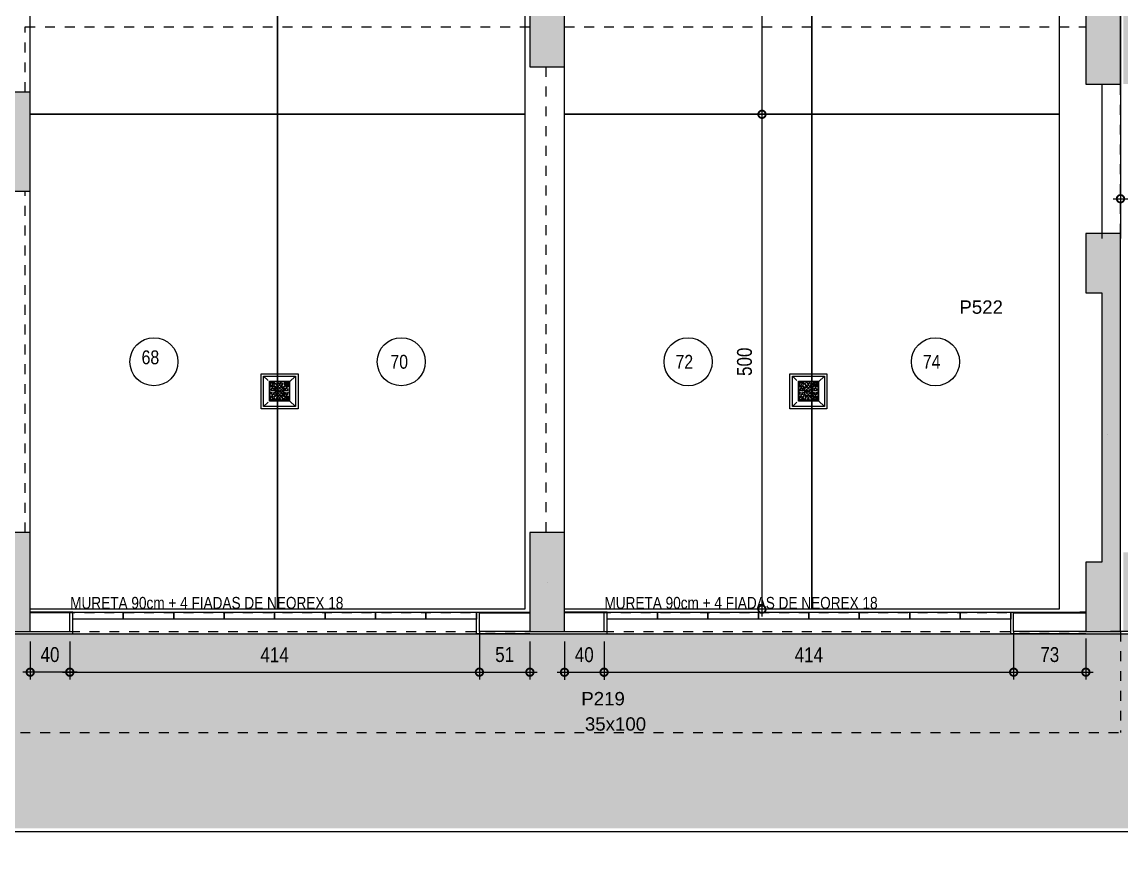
# Model space of a CAD drawing. Header units: metres. Extents: x -133 to 570, y -18 to 184.
# Drawn here: x 25.62 to 36.74, y -5.45 to 3.16 of the extents above; entities that cross this region are included whole.
import ezdxf
from ezdxf.enums import TextEntityAlignment as Align

# ---------------------------------------------------------------- set-up
doc = ezdxf.new("R2010")
doc.units = ezdxf.units.M
doc.header["$PDMODE"] = 1
for name, pattern in [('01-DUO-1ºPAVTO GERAL$0$252-LEGENDA DOS TERREOS$0$DASHDOT', [1, 0.5, -0.25, 0, -0.25]), ('01-DUO-1ºPAVTO GERAL$0$DASHDOT', [1, 0.5, -0.25, 0, -0.25]), ('DASHEDX2', [1.5, 1, -0.5])]:
    doc.linetypes.add(name, pattern=pattern)
for name, color, linetype in [('01-DUO-1ºPAVTO GERAL$0$GG-DR0001', 7, 'Continuous'), ('01-DUO-1ºPAVTO GERAL$0$GG-DR0002', 7, 'Continuous'), ('01-DUO-1ºPAVTO GERAL$0$GG-DR0003', 7, 'Continuous'), ('01-DUO-1ºPAVTO GERAL$0$GG-DR0008', 8, 'Continuous'), ('01-DUO-1ºPAVTO GERAL$0$GG-DR0010', 7, 'Continuous'), ('01-DUO-1ºPAVTO GERAL$0$GG-SA0201', 7, '01-DUO-1ºPAVTO GERAL$0$252-LEGENDA DOS TERREOS$0$DASHDOT'), ('1', 232, 'DASHEDX2'), ('12', 232, 'Continuous'), ('242', 232, 'Continuous'), ('3', 2, 'Continuous'), ('9', 232, 'Continuous'), ('ARQ-ALV ACAB', 4, 'Continuous'), ('ARQ-ALV OSSO', 5, 'Continuous'), ('ARQ-AUX', 7, 'Continuous'), ('ARQ-AUX1', 1, 'Continuous'), ('ARQ-DIM EMBASAM', 2, 'Continuous'), ('ARQ-TXT EMBASAM', 2, 'Continuous'), ('ARQ-VG', 1, 'Continuous'), ('terreno + circ vert$0$ARQ-AUX2', 2, 'Continuous'), ('terreno + circ vert$0$ARQ-EST', 2, 'Continuous')]:
    doc.layers.add(name, color=color, linetype=linetype)
doc.styles.add('Adesa', font='ARIALN.TTF')
doc.styles.get("Standard").update_dxf_attribs({"font": 'arial.ttf'})
doc.dimstyles.new('ADESA 1-0075', dxfattribs={"dimtxt": 0.15, "dimasz": 0.15, "dimexe": 0.075, "dimexo": 0.1, "dimgap": 0.1, "dimtad": 1, "dimdec": 1, "dimlfac": 100, "dimzin": 12, "dimtxsty": 'Adesa', "dimblk": 'DOTSMALL', "dimcen": 1, "dimdle": 0.075, "dimclrd": 1, "dimclre": 1, "dimclrt": 256, "dimazin": 3, "dimtm": 1e-09, "dimtfac": 1, "dimtdec": 1, "dimtmove": 1, "dimatfit": 0, "dimldrblk": 'DOTSMALL', "dimfxl": 0.8, "dimtvp": 2, "dimtolj": 1, "dimtzin": 0, "dimarcsym": 0})

# ---------------------------------------------------------------- blocks, each defined once
blk = doc.blocks.new('PL NEOREX 18')
at = {"layer": 'ARQ-AUX1'}
blk.add_lwpolyline([(0, 0), (0.51, 0), (0.51, -0.07), (0, -0.07)], close=True, dxfattribs=at)
blk = doc.blocks.new('_DotSmall')
at = {"color": 0, "linetype": 'ByBlock', "const_width": 0.5}
blk.add_lwpolyline([(-0.0625, 0, 1), (0.0625, 0, 1)], format="xyb", close=True, dxfattribs=at)
blk = doc.blocks.new('*D79')
at = {"layer": 'ARQ-DIM EMBASAM', "color": 1, "lineweight": -2, "transparency": 16777216}
for p, q in [((25.7, -3.1), (25.7, -3.486)), ((26.1, -3.1), (26.1, -3.486)), ((26.175, -3.411), (25.625, -3.411))]:
    blk.add_line(p, q, dxfattribs=at)
at = {"layer": 'Defpoints', "color": 0, "transparency": 16777216}
for p in [(25.7, -3), (26.1, -3), (25.7, -3.411)]:
    blk.add_point(p, dxfattribs=at)
at = {"layer": 'ARQ-DIM EMBASAM', "color": 1, "lineweight": -2, "transparency": 16777216, "xscale": 0.15, "yscale": 0.15, "zscale": 0.15, "rotation": 180}
blk.add_blockref('_DotSmall', (25.7, -3.411), dxfattribs=at)
at = {"layer": 'ARQ-DIM EMBASAM', "color": 1, "lineweight": -2, "transparency": 16777216, "xscale": 0.15, "yscale": 0.15, "zscale": 0.15}
blk.add_blockref('_DotSmall', (26.1, -3.411), dxfattribs=at)
at = {"layer": 'ARQ-DIM EMBASAM', "transparency": 16777216, "insert": (25.9, -3.234), "char_height": 0.15, "attachment_point": 5, "style": 'Adesa'}
blk.add_mtext('\\A1;40', dxfattribs=at)
blk = doc.blocks.new('*D80')
at = {"layer": 'ARQ-DIM EMBASAM', "color": 1, "lineweight": -2, "transparency": 16777216}
for p, q in [((26.1, -3.1), (26.1, -3.486)), ((30.24, -3.1), (30.24, -3.486)), ((26.025, -3.411), (30.315, -3.411))]:
    blk.add_line(p, q, dxfattribs=at)
at = {"layer": 'Defpoints', "color": 0, "transparency": 16777216}
for p in [(26.1, -3), (30.24, -3), (30.24, -3.411)]:
    blk.add_point(p, dxfattribs=at)
at = {"layer": 'ARQ-DIM EMBASAM', "color": 1, "lineweight": -2, "transparency": 16777216, "xscale": 0.15, "yscale": 0.15, "zscale": 0.15, "rotation": 180}
blk.add_blockref('_DotSmall', (26.1, -3.411), dxfattribs=at)
at = {"layer": 'ARQ-DIM EMBASAM', "color": 1, "lineweight": -2, "transparency": 16777216, "xscale": 0.15, "yscale": 0.15, "zscale": 0.15}
blk.add_blockref('_DotSmall', (30.24, -3.411), dxfattribs=at)
at = {"layer": 'ARQ-DIM EMBASAM', "transparency": 16777216, "insert": (28.17, -3.235), "char_height": 0.15, "attachment_point": 5, "style": 'Adesa'}
blk.add_mtext('\\A1;414', dxfattribs=at)
blk = doc.blocks.new('*D76')
at = {"layer": 'ARQ-DIM EMBASAM', "color": 1, "lineweight": -2, "transparency": 16777216}
for p, q in [((30.24, -3.005), (30.24, -3.486)), ((30.75, -3.1), (30.75, -3.486)), ((30.165, -3.411), (30.825, -3.411))]:
    blk.add_line(p, q, dxfattribs=at)
at = {"layer": 'Defpoints', "color": 0, "transparency": 16777216}
for p in [(30.24, -2.905), (30.75, -3), (30.75, -3.411)]:
    blk.add_point(p, dxfattribs=at)
at = {"layer": 'ARQ-DIM EMBASAM', "color": 1, "lineweight": -2, "transparency": 16777216, "xscale": 0.15, "yscale": 0.15, "zscale": 0.15, "rotation": 180}
blk.add_blockref('_DotSmall', (30.24, -3.411), dxfattribs=at)
at = {"layer": 'ARQ-DIM EMBASAM', "color": 1, "lineweight": -2, "transparency": 16777216, "xscale": 0.15, "yscale": 0.15, "zscale": 0.15}
blk.add_blockref('_DotSmall', (30.75, -3.411), dxfattribs=at)
at = {"layer": 'ARQ-DIM EMBASAM', "transparency": 16777216, "insert": (30.495, -3.234), "char_height": 0.15, "attachment_point": 5, "style": 'Adesa'}
blk.add_mtext('\\A1;51', dxfattribs=at)
blk = doc.blocks.new('*D77')
at = {"layer": 'ARQ-DIM EMBASAM', "color": 1, "lineweight": -2, "transparency": 16777216}
for p, q in [((31.1, -3.1), (31.1, -3.487)), ((31.5, -3.1), (31.5, -3.487)), ((31.025, -3.412), (31.575, -3.412))]:
    blk.add_line(p, q, dxfattribs=at)
at = {"layer": 'Defpoints', "color": 0, "transparency": 16777216}
for p in [(31.1, -3, 0), (31.5, -3, 0), (31.5, -3.412)]:
    blk.add_point(p, dxfattribs=at)
at = {"layer": 'ARQ-DIM EMBASAM', "color": 1, "lineweight": -2, "transparency": 16777216, "xscale": 0.15, "yscale": 0.15, "zscale": 0.15, "rotation": 180}
blk.add_blockref('_DotSmall', (31.1, -3.412), dxfattribs=at)
at = {"layer": 'ARQ-DIM EMBASAM', "color": 1, "lineweight": -2, "transparency": 16777216, "xscale": 0.15, "yscale": 0.15, "zscale": 0.15}
blk.add_blockref('_DotSmall', (31.5, -3.412), dxfattribs=at)
at = {"layer": 'ARQ-DIM EMBASAM', "transparency": 16777216, "insert": (31.3, -3.235), "char_height": 0.15, "attachment_point": 5, "style": 'Adesa'}
blk.add_mtext('\\A1;40', dxfattribs=at)
blk = doc.blocks.new('*D81')
at = {"layer": 'ARQ-DIM EMBASAM', "color": 1, "lineweight": -2, "transparency": 16777216}
for p, q in [((31.5, -3.1), (31.5, -3.486)), ((35.64, -3.1), (35.64, -3.486)), ((31.425, -3.411), (35.715, -3.411))]:
    blk.add_line(p, q, dxfattribs=at)
at = {"layer": 'Defpoints', "color": 0, "transparency": 16777216}
for p in [(31.5, -3), (35.64, -3), (35.64, -3.411)]:
    blk.add_point(p, dxfattribs=at)
at = {"layer": 'ARQ-DIM EMBASAM', "color": 1, "lineweight": -2, "transparency": 16777216, "xscale": 0.15, "yscale": 0.15, "zscale": 0.15, "rotation": 180}
blk.add_blockref('_DotSmall', (31.5, -3.411), dxfattribs=at)
at = {"layer": 'ARQ-DIM EMBASAM', "color": 1, "lineweight": -2, "transparency": 16777216, "xscale": 0.15, "yscale": 0.15, "zscale": 0.15}
blk.add_blockref('_DotSmall', (35.64, -3.411), dxfattribs=at)
at = {"layer": 'ARQ-DIM EMBASAM', "transparency": 16777216, "insert": (33.57, -3.235), "char_height": 0.15, "attachment_point": 5, "style": 'Adesa'}
blk.add_mtext('\\A1;414', dxfattribs=at)
blk = doc.blocks.new('*D78')
at = {"layer": 'ARQ-DIM EMBASAM', "color": 1, "lineweight": -2, "transparency": 16777216}
for p, q in [((35.64, -3.005), (35.64, -3.486)), ((36.37, -3.069), (36.37, -3.486)), ((35.565, -3.411), (36.445, -3.411))]:
    blk.add_line(p, q, dxfattribs=at)
at = {"layer": 'Defpoints', "color": 0, "transparency": 16777216}
for p in [(35.64, -2.905), (36.37, -2.969), (36.37, -3.411)]:
    blk.add_point(p, dxfattribs=at)
at = {"layer": 'ARQ-DIM EMBASAM', "color": 1, "lineweight": -2, "transparency": 16777216, "xscale": 0.15, "yscale": 0.15, "zscale": 0.15, "rotation": 180}
blk.add_blockref('_DotSmall', (35.64, -3.411), dxfattribs=at)
at = {"layer": 'ARQ-DIM EMBASAM', "color": 1, "lineweight": -2, "transparency": 16777216, "xscale": 0.15, "yscale": 0.15, "zscale": 0.15}
blk.add_blockref('_DotSmall', (36.37, -3.411), dxfattribs=at)
at = {"layer": 'ARQ-DIM EMBASAM', "transparency": 16777216, "insert": (36.005, -3.234), "char_height": 0.15, "attachment_point": 5, "style": 'Adesa'}
blk.add_mtext('\\A1;73', dxfattribs=at)
blk = doc.blocks.new('terreno + circ vert')
at = {"layer": 'Defpoints'}
blk.add_lwpolyline([(45.0315, 1.1617, 0.0118069), (45.0465, 1.811), (45.1211, 8.4606), (42.945, 9.4812), (35.5548, 12.9472), (27.5061, 16.8929), (22.1014, 19.5405), (15.0017, 23.0148), (8.3251, 26.282), (0.4895, 30.0914), (-5.8932, 33.2362), (-11.2422, 35.8718), (-77.2068, 8.3436), (-72.4625, -3.025), (39.7459, -3.025), (40.5292, -3.025, 0.3925339)], format="xyb", close=True, dxfattribs=at)
at = {"layer": 'terreno + circ vert$0$ARQ-AUX2'}
blk.add_lwpolyline([(50.6534, 15.6421), (50.954, 7.4395), (50.9733, 6.3505), (49.7456, 5.0785), (48.4958, 5.0564), (48.5844, 0.0551), (49.8343, 0.0772), (51.1062, -1.1505), (51.1366, -2.868, -0.4190878), (46.6423, -7.4477), (41.7571, -7.4531), (40.5424, -6.2398), (40.5424, -5.025), (-9.4576, -5.025), (-9.4576, -6.3993), (-12.8191, -4.225), (-35.3141, -4.225), (-38.7204, -6.3934), (-38.7204, -5.025), (-98.7204, -5.025)], format="xyb", dxfattribs=at)
at = {"layer": 'terreno + circ vert$0$ARQ-EST', "color": 102}
blk.add_lwpolyline([(45.0315, 1.1617, 0.011807), (45.0465, 1.811), (45.1211, 8.4606), (42.945, 9.4812), (35.5548, 12.9472), (27.5061, 16.8929), (22.1014, 19.5405), (15.0017, 23.0148), (8.3251, 26.282), (0.4895, 30.0914), (-5.8932, 33.2362), (-11.2422, 35.8718), (-77.2068, 8.3436), (-72.4625, -3.025), (39.7459, -3.025), (40.5291, -3.025, 0.3925275), (45.0315, 1.1617)], format="xyb", dxfattribs=at)
blk = doc.blocks.new('vaga')
blk.add_lwpolyline([(5, 0), (5, -2.5), (0, -2.5), (0, 0)], close=True)
blk.add_circle((2.5, -1.25), 0.243)
blk = doc.blocks.new('*D221')
at = {"layer": 'ARQ-DIM EMBASAM', "color": 1, "lineweight": -2, "transparency": 16777216}
for p, q in [((33.096, 7.3), (33.096, 2.15)), ((33.5, 7.225), (33.021, 7.225)), ((33.5, 2.225), (33.021, 2.225))]:
    blk.add_line(p, q, dxfattribs=at)
at = {"layer": 'Defpoints', "color": 0, "transparency": 16777216}
for p in [(33.6, 7.225), (33.096, 2.225), (33.6, 2.225)]:
    blk.add_point(p, dxfattribs=at)
at = {"layer": 'ARQ-DIM EMBASAM', "color": 1, "lineweight": -2, "transparency": 16777216, "xscale": 0.15, "yscale": 0.15, "zscale": 0.15}
for p, rotation in [((33.096, 7.225), 90), ((33.096, 2.225), 270)]:
    blk.add_blockref('_DotSmall', p, dxfattribs=dict(at, rotation=rotation))
at = {"layer": 'ARQ-DIM EMBASAM', "transparency": 16777216, "insert": (32.92, 4.725), "char_height": 0.15, "attachment_point": 5, "rotation": 90, "style": 'Adesa'}
blk.add_mtext('\\A1;500', dxfattribs=at)
blk = doc.blocks.new('*D220')
at = {"layer": 'ARQ-DIM EMBASAM', "color": 1, "lineweight": -2, "transparency": 16777216}
for p, q in [((33.5, 2.225), (33.021, 2.225)), ((33.096, 2.3), (33.096, -2.85)), ((33.5, -2.775), (33.021, -2.775))]:
    blk.add_line(p, q, dxfattribs=at)
at = {"layer": 'Defpoints', "color": 0, "transparency": 16777216}
for p in [(33.6, 2.225), (33.096, -2.775), (33.6, -2.775)]:
    blk.add_point(p, dxfattribs=at)
at = {"layer": 'ARQ-DIM EMBASAM', "color": 1, "lineweight": -2, "transparency": 16777216, "xscale": 0.15, "yscale": 0.15, "zscale": 0.15}
for p, rotation in [((33.096, 2.225), 90), ((33.096, -2.775), 270)]:
    blk.add_blockref('_DotSmall', p, dxfattribs=dict(at, rotation=rotation))
at = {"layer": 'ARQ-DIM EMBASAM', "transparency": 16777216, "insert": (32.92, -0.275), "char_height": 0.15, "attachment_point": 5, "rotation": 90, "style": 'Adesa'}
blk.add_mtext('\\A1;500', dxfattribs=at)
blk = doc.blocks.new('*D313')
at = {"layer": 'ARQ-DIM EMBASAM', "color": 1, "lineweight": -2, "transparency": 16777216}
for p, q in [((36.72, 4.356), (36.72, 1.297)), ((43.565, 3.197), (43.565, 1.297)), ((36.645, 1.372), (43.64, 1.372))]:
    blk.add_line(p, q, dxfattribs=at)
at = {"layer": 'Defpoints', "color": 0, "transparency": 16777216}
for p in [(36.72, 4.456, 0), (43.565, 3.297, 0), (43.565, 1.372)]:
    blk.add_point(p, dxfattribs=at)
at = {"layer": 'ARQ-DIM EMBASAM', "color": 1, "lineweight": -2, "transparency": 16777216, "xscale": 0.15, "yscale": 0.15, "zscale": 0.15, "rotation": 180}
blk.add_blockref('_DotSmall', (36.72, 1.372), dxfattribs=at)
at = {"layer": 'ARQ-DIM EMBASAM', "color": 1, "lineweight": -2, "transparency": 16777216, "xscale": 0.15, "yscale": 0.15, "zscale": 0.15}
blk.add_blockref('_DotSmall', (43.565, 1.372), dxfattribs=at)
at = {"layer": 'ARQ-DIM EMBASAM', "transparency": 16777216, "insert": (40.142, 1.563), "char_height": 0.15, "attachment_point": 5, "style": 'Adesa'}
blk.add_mtext('\\A1;684,5', dxfattribs=at)
blk = doc.blocks.new('01-DUO-1ºPAVTO GERAL$0$252-LEGENDA DOS TERREOS$0$CAP')
at = {"layer": '01-DUO-1ºPAVTO GERAL$0$GG-DR0003'}
blk.add_lwpolyline([(-0.369, 0.35), (0.369, 0.35), (0.369, -0.35), (-0.369, -0.35)], close=True, dxfattribs=at)
at = {"layer": '01-DUO-1ºPAVTO GERAL$0$GG-DR0010'}
blk.add_lwpolyline([(-0.319, 0.3), (0.319, 0.3), (0.319, -0.3), (-0.319, -0.3)], close=True, dxfattribs=at)
at = {"layer": '01-DUO-1ºPAVTO GERAL$0$GG-SA0201', "linetype": '01-DUO-1ºPAVTO GERAL$0$DASHDOT'}
for p, q in [((0.319, -0.3), (-0.319, 0.3)), ((0.319, 0.3), (-0.319, -0.3))]:
    blk.add_line(p, q, dxfattribs=at)
blk = doc.blocks.new('01-DUO-1ºPAVTO GERAL$0$252-LEGENDA DOS TERREOS$0$GG-RALO25x25')
at = {"layer": '01-DUO-1ºPAVTO GERAL$0$GG-DR0002'}
for p, q in [((-0.124, 0.128), (0.126, 0.128)), ((-0.124, -0.122), (-0.124, 0.128)), ((0.126, 0.128), (0.126, -0.122)), ((0.126, -0.122), (-0.124, -0.122))]:
    blk.add_line(p, q, dxfattribs=at)
at = {"layer": '01-DUO-1ºPAVTO GERAL$0$GG-DR0008'}
for p, q in [((-0.116, 0.121), (0.119, 0.121)), ((-0.116, -0.114), (-0.116, 0.121)), ((-0.107, 0.107), (-0.058, 0.107)), ((-0.107, 0.058), (-0.107, 0.107)), ((-0.067, 0.006), (-0.106, 0.01)), ((-0.101, 0.034), (-0.063, 0.022)), ((-0.06, 0.03), (-0.098, 0.043)), ((-0.081, 0.07), (-0.05, 0.044)), ((-0.044, 0.05), (-0.074, 0.077)), ((-0.029, 0.006), (-0.054, 0.006)), ((-0.048, 0.096), (-0.029, 0.06)), ((-0.021, 0.063), (-0.039, 0.1)), ((-0.01, 0.106), (-0.006, 0.067)), ((-0.006, 0.054), (-0.006, 0.029)), ((0.006, 0.029), (0.006, 0.054)), ((0.007, 0.067), (0.011, 0.106)), ((0.034, 0.101), (0.022, 0.063)), ((0.054, 0.006), (0.029, 0.006)), ((0.03, 0.06), (0.043, 0.098)), ((0.07, 0.081), (0.044, 0.05)), ((0.05, 0.044), (0.077, 0.074)), ((0.058, 0.107), (0.107, 0.107)), ((0.096, 0.048), (0.06, 0.029)), ((0.063, 0.021), (0.1, 0.039)), ((0.106, 0.01), (0.067, 0.006)), ((0.107, 0.107), (0.107, 0.058)), ((0.119, 0.121), (0.119, -0.114)), ((0.119, -0.114), (-0.116, -0.114)), ((-0.107, -0.107), (-0.107, -0.058)), ((-0.058, -0.107), (-0.107, -0.107)), ((-0.106, -0.011), (-0.067, -0.007)), ((-0.063, -0.021), (-0.1, -0.039)), ((-0.096, -0.048), (-0.06, -0.029)), ((-0.05, -0.044), (-0.077, -0.074)), ((-0.07, -0.081), (-0.044, -0.05)), ((-0.054, -0.006), (-0.029, -0.006)), ((-0.03, -0.06), (-0.043, -0.098)), ((-0.034, -0.101), (-0.022, -0.063)), ((-0.006, -0.067), (-0.01, -0.106)), ((-0.006, -0.029), (-0.006, -0.054)), ((0.006, -0.054), (0.006, -0.029)), ((0.011, -0.106), (0.007, -0.067)), ((0.021, -0.063), (0.039, -0.1)), ((0.029, -0.006), (0.054, -0.006)), ((0.048, -0.096), (0.029, -0.06)), ((0.044, -0.05), (0.074, -0.077)), ((0.081, -0.07), (0.05, -0.044)), ((0.107, -0.107), (0.058, -0.107)), ((0.06, -0.03), (0.098, -0.043)), ((0.101, -0.034), (0.063, -0.022)), ((0.067, -0.007), (0.106, -0.011)), ((0.107, -0.058), (0.107, -0.107))]:
    blk.add_line(p, q, dxfattribs=at)
blk.add_circle((0, 0), 0.0148, dxfattribs=at)
for radius, start, end in [(0.122, 118.5062, 151.4935), (0.107, 158.8888, 174.7912), (0.107, 136.3888, 153.52), (0.107, 113.8888, 131.02), (0.0669, 161.3747, 174.7912), (0.0669, 138.8747, 154.1), (0.054, 96.5217, 173.4783), (0.0669, 116.3747, 131.6), (0.107, 96.1033, 108.52), (0.0301, 101.7738, 168.2262), (0.0669, 96.1033, 109.1), (0.0669, 71.3747, 84.7912), (0.054, 6.5217, 83.4783), (0.0301, 11.7738, 78.2262), (0.107, 68.8888, 84.7912), (0.0669, 48.8747, 64.1), (0.107, 46.3888, 63.52), (0.0669, 26.3747, 41.6), (0.122, 28.5065, 61.4938), (0.0669, 5.2088, 19.1), (0.107, 23.8888, 41.02), (0.107, 5.2088, 18.52), (0.122, 208.5065, 241.4938), (0.107, 186.1033, 198.52), (0.107, 203.8888, 221.02), (0.107, 226.3888, 243.52), (0.0669, 186.1033, 199.1), (0.0669, 206.3747, 221.6), (0.054, 186.5217, 263.4783), (0.0669, 228.8747, 244.1), (0.107, 248.8888, 263.8967), (0.0301, 191.7738, 258.2262), (0.0669, 251.3747, 263.8967), (0.0301, 281.7738, 348.2262), (0.054, 276.5217, 353.4783), (0.0669, 275.2088, 289.1), (0.107, 275.2088, 288.52), (0.0669, 296.3747, 311.6), (0.107, 293.8888, 311.02), (0.0669, 318.8747, 334.1), (0.122, 298.5062, 331.4935), (0.0669, 341.3747, 353.8967), (0.107, 316.3888, 333.52), (0.107, 338.8888, 353.8967)]:
    blk.add_arc((0, 0), radius, start, end, dxfattribs=at)
blk = doc.blocks.new('01-DUO-1ºPAVTO GERAL$0$cx30x30')
at = {"layer": '01-DUO-1ºPAVTO GERAL$0$GG-DR0001', "xscale": 0.810756977158082, "yscale": 0.810756977158082, "zscale": 0.810756977158082}
blk.add_blockref('01-DUO-1ºPAVTO GERAL$0$252-LEGENDA DOS TERREOS$0$GG-RALO25x25', (0, -0.178), dxfattribs=at)
at = {"layer": '01-DUO-1ºPAVTO GERAL$0$GG-DR0002', "xscale": 0.5075187969924814, "yscale": 0.5075187969924814, "zscale": 0.5075187969924814}
blk.add_blockref('01-DUO-1ºPAVTO GERAL$0$252-LEGENDA DOS TERREOS$0$CAP', (0, -0.178), dxfattribs=at)
blk = doc.blocks.new('A$Cee096e9b')
for p in [(28.22, -0.396, 0), (33.565, -0.396, 0)]:
    blk.add_blockref('01-DUO-1ºPAVTO GERAL$0$cx30x30', p)
blk = doc.blocks.new('EST-LO-03-2S1-R00')
at = {"layer": '3'}
h = blk.add_hatch(color=8, dxfattribs=at)
h.dxf.hatch_style = 1
h.paths.add_polyline_path([(4475.191758, 253.001099), (4475.878152, 333.001099), (4505.879256, 333.001099), (4505.192862, 253.001099)])
h.paths.add_polyline_path([(3747.433087, 1169.228498), (3760.152345, 1196.349162), (3681.053169, 1233.445703), (3675.029004, 1220.600666), (3675.00299, 1203.197324)])
h.paths.add_polyline_path([(498.003039, 395.921113), (498.003039, 923.986062), (353.003016, 923.986062), (353.003016, 942.98646), (517.003016, 942.98646), (517.003016, 395.921113)])
h.paths.add_polyline_path([(2530.003309, 842.98646), (2570.003309, 842.98646), (2570.003309, 942.98646), (2530.003309, 942.98646)])
h.paths.add_polyline_path([(-1638.90411, 2308.417379), (-1639.710789, 2308.080731), (-1626.939173, 2277.47733), (-1605.475816, 2266.181704), (-1591.086746, 2295.422123), (-1602.796368, 2323.486104)])
h.paths.add_polyline_path([(4508.00299, 805.7767), (4478.00299, 805.7767), (4478.00299, 826.723061), (4459.043779, 835.628023), (4471.79773, 862.781968), (4508.00299, 845.7767)])
h.paths.add_polyline_path([(4455.672261, -47.110163), (4430.065737, -31.479874), (4388.384967, -99.763938), (4413.991491, -115.394227)])
h.paths.add_polyline_path([(520.003309, 245.003526), (520.003309, -299.999844), (555.003309, -299.999844), (555.003309, -229.999844), (539.003309, -229.999844), (539.003309, 185.003526), (555.003309, 185.003526), (555.003309, 245.003526)])
h.paths.add_polyline_path([(-35, 244.918632), (-35, 184.918632), (-19, 184.918632), (-19, -230), (-35, -230), (-35, -300), (517, -300), (517, 245), (498, 245), (498, -281), (0, -281), (0, -19), (255, -19), (255, 244.918632), (178.506963, 244.918632), (178.506963, 225.918632), (236, 225.918632), (236, 0), (0, 0), (0, 225.918632), (57.5, 225.918632), (57.5, 244.918632)])
h.paths.add_polyline_path([(-34.995574, 942.98646), (-34.995574, 872.98646), (-18.995574, 872.98646), (-18.995574, 455.988714), (-34.995574, 455.988714), (-34.995574, 395.921113), (232.004426, 395.921113), (232.004426, 481.921874), (213.004426, 481.921874), (213.004426, 414.921113), (0.004426, 414.921113), (0.004426, 923.98646), (213.004426, 923.98646), (213.004426, 854.98646), (232.004426, 854.98646), (232.004426, 923.98646), (252.004426, 923.98646), (252.004426, 942.98646)])
h.paths.add_polyline_path([(3675.00299, -300.023234), (3705.00299, -300.023234), (3705.00299, -220.023234), (3675.00299, -220.023234)])
h.paths.add_polyline_path([(4478.00299, 634.98646), (4508.00299, 634.98646), (4508.00299, 714.98646), (4478.00299, 714.98646)])
h.paths.add_polyline_path([(4050.790041, -299.818694), (4130.351793, -291.456417), (4127.215939, -261.620761), (4047.654187, -269.983038)])
h.paths.add_polyline_path([(4074.00299, 253.001099), (4104.00299, 253.001099), (4104.00299, 333.001099), (4074.00299, 333.001099)])
h.paths.add_polyline_path([(4074.00299, 634.98646), (4104.00299, 634.98646), (4104.00299, 714.98646), (4074.00299, 714.98646)])
h.paths.add_polyline_path([(4061.608776, 1022.002062), (4134.019296, 987.991525), (4146.773247, 1015.14547), (4074.362727, 1049.156007)])
h.paths.add_polyline_path([(3675.00299, 634.98646), (3705.00299, 634.98646), (3705.00299, 714.98646), (3675.00299, 714.98646)])
h.paths.add_polyline_path([(3675.00299, 253.001099), (3705.00299, 253.001099), (3705.00299, 333.001099), (3675.00299, 333.001099)])
h.paths.add_polyline_path([(2337.785418, 1567.555313), (2315.359741, 1578.604703), (2293.260961, 1533.753349), (2315.686638, 1522.703959)])
h.paths.add_polyline_path([(870.291031, 1584.94023), (853.247517, 1593.337766), (826.665145, 1539.555944), (843.70866, 1531.158408)])
h.paths.add_polyline_path([(890.02575, 1575.217005), (872.982236, 1583.614541), (846.399864, 1529.832719), (863.443379, 1521.435183)])
h.paths.add_polyline_path([(1025.867309, 1900.695523), (1008.823795, 1909.093059), (969.045991, 1828.360622), (986.089505, 1819.963086)])
h.paths.add_polyline_path([(1045.605182, 1890.970748), (1028.561668, 1899.368284), (988.783864, 1818.635847), (1005.827379, 1810.238311)])
h.paths.add_polyline_path([(-3325.920086, 1288.068389), (-3293.620407, 1301.549145), (-3303.249519, 1324.620345), (-3335.549198, 1311.139589)])
h.paths.add_polyline_path([(-2327.384158, 1704.758701), (-2295.08448, 1718.239457), (-2304.713592, 1741.310657), (-2337.01327, 1727.829901)])
h.paths.add_polyline_path([(-2830.337783, 1494.85313), (-2793.423878, 1510.25974), (-2803.05301, 1533.330931), (-2839.966914, 1517.924321)])
h.paths.add_polyline_path([(-3380.339856, 153.000156), (-3355.339856, 153.000156), (-3355.339856, 223.000156), (-3380.339856, 223.000156)])
h.paths.add_polyline_path([(-2936.336043, 204.000156), (-2936.336043, 454.000156), (-2955.336043, 454.000156), (-2955.336043, 204.000156)])
h.paths.add_polyline_path([(-2042.45661, 2561.553446), (-2019.343795, 2506.183799), (-2001.810073, 2513.502857), (-2024.922888, 2568.872504)])
h.paths.add_polyline_path([(-2269.846055, 3106.51942), (-2246.73324, 3051.149773), (-2229.199518, 3058.468831), (-2252.312333, 3113.838478)])
h.paths.add_polyline_path([(-1900.243914, 3260.782262), (-1892.924846, 3243.248545), (-1837.555212, 3266.361391), (-1844.87428, 3283.895109)])
h.paths.add_polyline_path([(213.004314, 592.921874), (232.004314, 592.921874), (232.004314, 744.000156), (213.004314, 744.000156)], flags=17)
h.paths.add_polyline_path([(3672.003309, 253.001099), (3672.003309, 388.001099), (3637.003309, 388.001099), (3637.003309, 253.001099)])
h.paths.add_polyline_path([(3637.003309, 942.98646), (3637.003194, 872.98646), (3653.003309, 872.98646), (3653.003309, 599.001099), (3637.003309, 599.001099), (3637.003309, 539.001099), (3672.003309, 539.001099), (3672.003309, 942.98646)])
h.paths.add_polyline_path([(3672.003424, 102.001099), (3637.003309, 102.001099), (3637.003309, 42.001099), (3653.003307, 42.001099), (3653.003307, -229.998901), (3637.003309, -229.998901), (3637.003309, -299.998901), (3672.003424, -299.998901)])
h.paths.add_polyline_path([(3075.003309, -299.999844), (3110.003309, -299.999844), (3110.003309, -199.999844), (3075.003309, -199.999844)])
h.paths.add_polyline_path([(3075.003309, 270.500177), (3110.003309, 270.500177), (3110.003309, 370.500177), (3075.003309, 370.500177)])
h.paths.add_polyline_path([(520.003309, 942.98646), (520.003309, 395.925027), (555.003309, 395.925027), (555.003309, 451.98646), (539.003309, 451.98646), (539.003309, 872.98646), (555.003309, 872.98646), (555.003309, 942.98646)])
h.paths.add_polyline_path([(-2102.995138, 253.000177), (-2102.995138, 388.000177), (-2137.995138, 388.000177), (-2137.995138, 253.000177)])
h.paths.add_polyline_path([(-2137.995138, 101.999935), (-2137.995138, -299.999844), (-2102.995138, -299.999844), (-2102.995138, -229.999844), (-2118.995138, -229.999844), (-2118.995138, 41.999935), (-2102.995138, 41.999935), (-2102.995138, 101.999935)])
h.paths.add_polyline_path([(-2137.995141, 942.988972), (-2137.995141, 538.988972), (-2102.995141, 538.988972), (-2102.995141, 598.988972), (-2118.995141, 598.988972), (-2118.995141, 872.988972), (-2102.995141, 872.988972), (-2102.995141, 942.988972)])
h.paths.add_polyline_path([(3075.003309, 842.98646), (3110.003309, 842.98646), (3110.003309, 942.98646), (3075.003309, 942.98646)])
h.paths.add_polyline_path([(2530.003309, -299.999844), (2570.003309, -299.999844), (2570.003309, -199.999844), (2530.003309, -199.999844)])
h.paths.add_polyline_path([(2530.003309, 145.003526), (2570.003309, 145.003526), (2570.003309, 245.003526), (2530.003309, 245.003526)])
h.paths.add_polyline_path([(2530.003309, 395.98646), (2570.003309, 395.98646), (2570.003309, 495.98646), (2530.003309, 495.98646)])
h.paths.add_polyline_path([(1995.003309, -299.999844), (2030.003309, -299.999844), (2030.003309, -199.999844), (1995.003309, -199.999844)])
h.paths.add_polyline_path([(1995.003309, 145.003526), (2030.003309, 145.003526), (2030.003309, 245.003526), (1995.003309, 245.003526)])
h.paths.add_polyline_path([(1995.003309, 395.98646), (2030.003309, 395.98646), (2030.003309, 495.98646), (1995.003309, 495.98646)])
h.paths.add_polyline_path([(1995.003309, 842.98646), (2030.003309, 842.98646), (2030.003309, 942.98646), (1995.003309, 942.98646)])
h.paths.add_polyline_path([(1460.003309, -299.999844), (1495.003309, -299.999844), (1495.003309, -199.999844), (1460.003309, -199.999844)])
h.paths.add_polyline_path([(1460.003309, 145.003526), (1495.003309, 145.003526), (1495.003309, 245.003526), (1460.003309, 245.003526)])
h.paths.add_polyline_path([(1460.003309, 395.98646), (1495.003309, 395.98646), (1495.003309, 495.98646), (1460.003309, 495.98646)])
h.paths.add_polyline_path([(1460.003309, 842.98646), (1495.003309, 842.98646), (1495.003309, 942.98646), (1460.003309, 942.98646)])
h.paths.add_polyline_path([(925.003309, -299.999844), (960.003309, -299.999844), (960.003309, -199.999844), (925.003309, -199.999844)])
h.paths.add_polyline_path([(925.003309, 145.003526), (960.003309, 145.003526), (960.003309, 245.003526), (925.003309, 245.003526)])
h.paths.add_polyline_path([(925.003309, 395.98646), (960.003309, 395.98646), (960.003309, 495.98646), (925.003309, 495.98646)])
h.paths.add_polyline_path([(925.003309, 842.98646), (960.003309, 842.98646), (960.003309, 942.98646), (925.003309, 942.98646)])
h.paths.add_polyline_path([(-1582.999721, -299.999844), (-1547.999721, -299.999844), (-1547.999721, -199.999844), (-1582.999721, -199.999844)])
h.paths.add_polyline_path([(-500.999721, -299.999844), (-465.999721, -299.999844), (-465.999721, -199.999844), (-500.999721, -199.999844)])
h.paths.add_polyline_path([(-1042.999721, -299.999844), (-1002.999721, -299.999844), (-1002.999721, -199.999844), (-1042.999721, -199.999844)])
h.paths.add_polyline_path([(-500.999721, 145.003526), (-465.999721, 145.003526), (-465.999721, 245.003526), (-500.999721, 245.003526)])
h.paths.add_polyline_path([(-1042.999721, 145.003526), (-1002.999721, 145.003526), (-1002.999721, 245.003526), (-1042.999721, 245.003526)])
h.paths.add_polyline_path([(-500.999721, 395.98646), (-465.999721, 395.98646), (-465.999721, 495.98646), (-500.999721, 495.98646)])
h.paths.add_polyline_path([(-1042.999721, 395.98646), (-1002.999721, 395.98646), (-1002.999721, 495.98646), (-1042.999721, 495.98646)])
h.paths.add_polyline_path([(-1582.999721, 270.500177), (-1547.999721, 270.500177), (-1547.999721, 370.500177), (-1582.999721, 370.500177)])
h.paths.add_polyline_path([(-500.999721, 842.988971), (-465.999721, 842.988971), (-465.999721, 942.988971), (-500.999721, 942.988971)])
h.paths.add_polyline_path([(-1042.999721, 842.988971), (-1002.999721, 842.988971), (-1002.999721, 942.988971), (-1042.999721, 942.988971)])
h.paths.add_polyline_path([(-1582.999721, 842.988971), (-1547.999721, 842.988971), (-1547.999721, 942.988971), (-1582.999721, 942.988971)])
h.paths.add_polyline_path([(2878.491855, 1624.359295), (2870.135095, 1607.29575), (2924.019974, 1580.905983), (2932.376734, 1597.969528)])
h.paths.add_polyline_path([(-3380.339856, 611.000177), (-3355.339856, 611.000177), (-3355.339856, 681.000177), (-3380.339856, 681.000177)])
h.paths.add_polyline_path([(-2696.836043, 611.000177), (-2696.836043, 681.000177), (-2721.836043, 681.000177), (-2721.836043, 611.000177)])
h.paths.add_polyline_path([(-2696.836043, 204.000156), (-2696.836043, 454.000156), (-2715.836043, 454.000156), (-2715.836043, 204.000156)])
h.paths.add_polyline_path([(-2731.836043, -299.999844), (-2696.836043, -299.999844), (-2696.836043, -264.999844), (-2731.836043, -264.999844)])
h.paths.add_polyline_path([(-3380.339856, -299.999844), (-3320.339856, -299.999844), (-3320.339856, -280.999844), (-3380.339856, -280.999844)])
h.paths.add_polyline_path([(-1251.700414, 3094.268311), (-1252.507092, 3093.931662), (-1239.735476, 3063.328261), (-1218.272119, 3052.032635), (-1203.883049, 3081.273055), (-1215.592671, 3109.337036)])
h.paths.add_polyline_path([(420.719309, 2826.351805), (412.32167, 2809.308341), (466.143135, 2782.789482), (474.540774, 2799.832946)])
h.paths.add_polyline_path([(-128.567177, 2469.498721), (-139.616566, 2447.073044), (-85.794942, 2420.554509), (-74.745552, 2442.980186)])
h.paths.add_polyline_path([(119.171183, 2972.952079), (110.773545, 2955.908615), (164.59501, 2929.389755), (172.992648, 2946.433219)])
h.paths.add_polyline_path([(576.412492, 2122.1471), (565.363102, 2099.721423), (619.184726, 2073.202887), (630.234116, 2095.628564)])
h.paths.add_polyline_path([(171.937891, 2321.436407), (160.888501, 2299.01073), (214.710126, 2272.492194), (225.759516, 2294.917871)])
h.paths.add_polyline_path([(-1846.18202, 2802.798822), (-1809.267849, 2818.204793), (-1824.67382, 2855.118964), (-1861.587992, 2839.712993)])
h.paths.add_polyline_path([(-1310.499721, 1541.488971), (-1250.499721, 1541.488971), (-1250.499721, 1566.488971), (-1310.499721, 1566.488971)])
h.paths.add_polyline_path([(-1059.612628, 1971.148164), (-1041.951907, 2007.03826), (-1077.842003, 2024.698981), (-1095.502723, 1988.808885)])
h.paths.add_polyline_path([(-524.499721, 1541.488971), (-499.499721, 1541.488971), (-499.499721, 1601.488971), (-524.499721, 1601.488971)])
h.paths.add_polyline_path([(-524.499721, 1881.488971), (-499.499721, 1881.488971), (-499.499721, 1941.488971), (-524.499721, 1941.488971)])
h.paths.add_polyline_path([(251.018664, 1541.488971), (291.018664, 1541.488971), (291.018664, 1581.488971), (251.018664, 1581.488971)])
h.paths.add_polyline_path([(1664.183592, 1619.053462), (1641.757916, 1630.102852), (1619.659136, 1585.251498), (1642.084813, 1574.202108)])
h.paths.add_polyline_path([(251.018664, 1794.282663), (291.018664, 1794.282663), (291.018664, 1824.650067), (251.018664, 1844.333072)])
h.paths.add_polyline_path([(-300.985184, 2071.804142), (-283.400784, 2107.731692), (-319.328334, 2125.316092), (-336.912734, 2089.388541)])
h.paths.add_polyline_path([(-875.89343, 2343.920112), (-853.89385, 2388.820186), (-889.8214, 2406.404586), (-911.82098, 2361.504512)])
h.paths.add_polyline_path([(3624.072778, 1260.343803), (3616.005182, 1243.141655), (3670.327755, 1217.665036), (3678.395351, 1234.867184)])
h.paths.add_polyline_path([(3281.21396, 1427.01517), (3272.816321, 1409.971706), (3326.637786, 1383.452847), (3335.035425, 1400.496311)])
h.paths.add_polyline_path([(2443.032129, 1837.730498), (2434.675071, 1820.667098), (2488.55949, 1794.276391), (2496.916547, 1811.33979)])
h.paths.add_polyline_path([(1848.439737, 2128.830222), (1840.082977, 2111.766677), (1893.967856, 2085.37691), (1902.324616, 2102.440455)])
h.paths.add_polyline_path([(1278.969231, 2407.565141), (1270.571592, 2390.521677), (1324.393057, 2364.002818), (1332.790696, 2381.046282)])
h.paths.add_polyline_path([(1222.390526, 2435.274861), (1213.992887, 2418.231397), (1267.814352, 2391.712538), (1276.211991, 2408.756002)])
h.paths.add_polyline_path([(826.212318, 2629.054888), (817.862707, 2611.987844), (871.758635, 2585.620651), (880.108247, 2602.687695)])
h.paths.add_polyline_path([(-548.331574, 2676.321486), (-559.380964, 2653.895809), (-379.975549, 2565.50069), (-368.926159, 2587.926367)])
h.paths.add_polyline_path([(-300.838681, 3179.255192), (-309.236218, 3162.211678), (-129.830803, 3073.816559), (-121.433267, 3090.860073)])
h.paths.add_polyline_path([(-1026.544799, 3536.825065), (-1034.942438, 3519.781601), (-981.120973, 3493.262742), (-972.723334, 3510.306206)])
h.paths.add_polyline_path([(-1415.729753, 3462.94789), (-1408.410685, 3445.414172), (-1353.041051, 3468.527018), (-1360.360119, 3486.060736)])
h.paths.add_polyline_path([(-1824.790765, 1941.513397), (-1815.163965, 1918.441233), (-1762.559432, 1940.390336), (-1796.445767, 2021.604352), (-1813.980611, 2014.287984), (-1789.721076, 1956.146132), (-1824.790786, 1941.513388)])
edge = h.paths.add_edge_path()
edge.add_arc((1331.448497, 1948.360907), 3.787048, 251.788058, 415.751162)
at = {"layer": '1'}
for p in [(3672.003424, -299.998901), (520.003309, -401.999844)]:
    blk.add_line(p, (3672.003424, -401.999844), dxfattribs=at)
for points in [[(2565.003309, 310.986758), (3075.003309, 310.986758)], [(2565.003309, 245.000156), (2565.003309, 310.986758)], [(3110.003309, 310.986758), (3637.003309, 310.986758)], [(3091.003309, 270.500177), (3091.003309, -199.999844)], [(3110.003309, -199.999844), (3110.003309, 270.500177)], [(3653.003589, 253.001099), (3653.003589, 102.001099)], [(3672.003589, 102.001099), (3672.003589, 253.001099)], [(2565.003309, -199.999844), (2565.003309, 145.000156)], [(3075.003309, -280.998901), (2570.003309, -280.998901)], [(3637.003309, -280.998901), (3110.003309, -280.998901)], [(2570.003309, -299.998901), (3075.003309, -299.998901)], [(3110.003309, -299.998901), (3637.003309, -299.998901)]]:
    blk.add_lwpolyline(points, dxfattribs=at)
at = {"layer": '242', "linetype": 'Continuous'}
for p, q in [((3658.757745, -101.238034), (3658.757745, -101.238034)), ((3092.503309, -249.999844), (3092.503309, -249.999844))]:
    blk.add_line(p, q, dxfattribs=at)
at = {"layer": '3', "linetype": 'Continuous'}
for points in [[(3672.003309, 253.001099), (3672.003309, 388.001099), (3637.003309, 388.001099), (3637.003309, 253.001099), (3672.003309, 253.001099)], [(3075.003309, 270.500177), (3110.003309, 270.500177), (3110.003309, 370.500177), (3075.003309, 370.500177), (3075.003309, 270.500177)], [(2530.003309, 145.003526), (2570.003309, 145.003526), (2570.003309, 245.003526), (2530.003309, 245.003526), (2530.003309, 145.003526)], [(3672.003424, 102.001099), (3637.003309, 102.001099), (3637.003309, 42.001099), (3653.003307, 42.001099), (3653.003307, -229.998901), (3637.003309, -229.998901), (3637.003309, -299.998901), (3672.003424, -299.998901), (3672.003424, 102.001099)], [(2530.003309, -299.999844), (2570.003309, -299.999844), (2570.003309, -199.999844), (2530.003309, -199.999844), (2530.003309, -299.999844)], [(3075.003309, -299.999844), (3110.003309, -299.999844), (3110.003309, -199.999844), (3075.003309, -199.999844), (3075.003309, -299.999844)]]:
    blk.add_lwpolyline(points, dxfattribs=at)
at = {"layer": '12', "linetype": 'Continuous'}
blk.add_text('35x100', height=13.5, dxfattribs=at).set_placement((3130.634446, -400.172255))
at = {"layer": '9', "linetype": 'Continuous'}
for s, p in [('P522', (3509.147354, 20.983419)), ('P219', (3126.981724, -374.590694))]:
    blk.add_text(s, height=13.5, dxfattribs=at).set_placement(p)

msp = doc.modelspace()

# ---------------------------------------------------------------- hatches: boundary and pattern name
at = {"layer": 'ARQ-DIM EMBASAM'}
h = msp.add_hatch(dxfattribs=at)
h.set_pattern_fill('AR-HBONE', color=252, scale=0.002)
h.set_pattern_definition([(67.64892, (-51.5757, 20.02397), (-0.11066073, 0.26520687), [0.6096, -0.2032]), (157.64892, (-51.49843, 20.2119), (-0.11066073, 0.26520687), [0.6096, -0.2032])])
edge = h.paths.add_edge_path(flags=16)
edge.add_arc((-96.7346, -0.3536), 2, 0, 360)
edge = h.paths.add_edge_path()
edge.add_line((-38.1418, -5.9899), (-37.5855, -5.9899))
edge.add_arc((-38.0101, -6.6143), 0.7551, 55.78733, 84.7815)
edge.add_line((-37.9414, -5.8623), (-35.3141, -4.1899))
edge.add_line((-35.3141, -4.1899), (-12.8639, -4.1899))
edge.add_line((-12.8639, -4.1899), (-10.3082, -5.8168))
edge.add_arc((-8.749, -3.9324), 2.4458, 230.39473, 253.15872)
edge.add_line((-9.4576, -6.2733), (-9.4576, -4.9899))
edge.add_line((-9.4576, -4.9899), (40.5424, -4.9899))
edge.add_line((40.5424, -4.9899), (40.5424, -5.9899))
edge.add_arc((40.5437, 1.507), 7.4968, 269.99012, 359.15468)
edge.add_line((48.0397, 1.3964), (48.1056, 7.096))
edge.add_line((48.1056, 7.096), (45.1211, 8.4958))
edge.add_line((45.1211, 8.4958), (45.0397, 1.2462))
edge.add_arc((40.5055, 1.528), 4.543, 270.29857, 356.44314, ccw=False)
edge.add_line((40.5292, -3.0149), (32.8104, -3.0149))
edge.add_line((32.8104, -3.0149), (8.0404, -3.0147))
edge.add_line((8.0404, -3.0147), (8.0404, -3.0149))
edge.add_line((8.0404, -3.0149), (-82.5601, -3.0745))
edge.add_line((-82.5601, -3.0745), (-86.0599, 5.2892))
edge.add_line((-86.0599, 5.2892), (-76.3995, 9.3235))
edge.add_line((-76.3995, 9.3235), (-76.6514, 9.9398))
edge.add_line((-76.6514, 9.9398), (-70.2106, 12.6043))
edge.add_line((-70.2106, 12.6043), (-69.9663, 12.0298))
edge.add_line((-69.9663, 12.0298), (-68.4662, 12.6523))
edge.add_line((-68.4662, 12.6523), (-68.7154, 13.2504))
edge.add_line((-68.7154, 13.2504), (-62.1854, 15.922))
edge.add_line((-62.1854, 15.922), (-61.0563, 16.3737))
edge.add_line((-61.0563, 16.3737), (-53.5618, 19.5605))
edge.add_line((-53.5618, 19.5605), (-53.5496, 19.5356))
edge.add_line((-53.5496, 19.5356), (-48.0785, 21.8274))
edge.add_line((-48.0785, 21.8274), (-47.8665, 21.9154))
edge.add_line((-47.8665, 21.9154), (-37.5327, 26.1769))
edge.add_line((-37.5327, 26.1769), (-37.0787, 25.125))
edge.add_line((-37.0787, 25.125), (-29.4694, 28.3005))
edge.add_line((-29.4694, 28.3005), (-29.7986, 29.0894))
edge.add_line((-29.7986, 29.0894), (-29.6007, 29.1715))
edge.add_line((-29.6007, 29.1715), (-26.6253, 34.0629))
edge.add_line((-26.6253, 34.0629), (-26.7793, 34.4321))
edge.add_line((-26.7793, 34.4321), (-30.8207, 31.7791))
edge.add_arc((-38.1435, 39.4627), 10.6142, 286.88313, 313.62236, ccw=False)
edge.add_line((-35.0609, 29.306), (-34.7426, 28.358))
edge.add_line((-34.7426, 28.358), (-47.2604, 24.2804))
edge.add_line((-47.2604, 24.2804), (-58.0568, 19.6792))
edge.add_line((-58.0568, 19.6792), (-58.4254, 20.5609))
edge.add_line((-58.4254, 20.5609), (-63.2746, 18.5306))
edge.add_line((-63.2746, 18.5306), (-62.8903, 17.6178))
edge.add_line((-62.8903, 17.6178), (-86.886, 7.5243))
edge.add_line((-86.886, 7.5243), (-87.2549, 8.4245))
edge.add_line((-87.2549, 8.4245), (-102.2922, 2.0328))
edge.add_arc((-99.9828, -2.6526), 5.2236, 116.23771, 219.08829)
edge.add_arc((-100.3017, -2.5049), 5.0791, 222.65147, 271.88412)
edge.add_line((-100.1347, -7.5812), (-98.7204, -6.2822))
edge.add_line((-98.7204, -6.2822), (-98.7204, -4.9899))
edge.add_line((-98.7204, -4.9899), (-38.7204, -4.9899))
edge.add_line((-38.7204, -4.9899), (-38.7204, -6.3582))
edge.add_line((-38.7204, -6.3582), (-38.1418, -5.9899))

# ---------------------------------------------------------------- linework, layer by layer
at = {"layer": 'ARQ-ALV ACAB', "elevation": 0}
for points in [[(25.2999, -3.025), (26.13, -3.025), (26.13, -2.805), (25.7, -2.805)], [(30.7499, -3.025), (30.21, -3.025), (30.21, -2.805), (30.75, -2.805)], [(30.7499, -3.025), (31.53, -3.025), (31.53, -2.805), (31.1, -2.805)], [(36.37, -3.025), (35.61, -3.025), (35.61, -2.805), (36.37, -2.805)], [(36.37, -2.8053), (36.3087, -2.8053)]]:
    msp.add_lwpolyline(points, dxfattribs=at)
at = {"layer": 'ARQ-ALV ACAB'}
msp.add_lwpolyline([(37.4591, -3.0255), (36.37, -3.025)], dxfattribs=at)
at = {"layer": 'ARQ-ALV OSSO'}
for p, q in [((36.53, 2.5301, 0), (36.53, 0.9716, 0)), ((36.72, 2.53, 0), (36.72, 0.9715, 0))]:
    msp.add_line(p, q, dxfattribs=at)
at = {"layer": 'ARQ-ALV OSSO', "elevation": 0}
for points in [[(25.7, -3), (26.1, -3), (26.1, -2.81), (25.7, -2.81)], [(30.75, -3), (30.24, -3), (30.24, -2.81), (30.75, -2.81)], [(31.1, -3), (31.5, -3), (31.5, -2.81), (31.1, -2.81)], [(36.37, -3), (35.64, -3), (35.64, -2.81), (36.37, -2.81)], [(36.37, -2.8103), (36.3087, -2.8103)]]:
    msp.add_lwpolyline(points, dxfattribs=at)
at = {"layer": 'ARQ-ALV OSSO'}
msp.add_lwpolyline([(37.4291, -3.0005), (36.6189, -3.0006)], dxfattribs=at)
at = {"layer": 'ARQ-AUX', "elevation": 0}
for points in [[(26.13, -3.025), (30.21, -3.025)], [(31.53, -3.025), (35.61, -3.025)]]:
    msp.add_lwpolyline(points, dxfattribs=at)

# ---------------------------------------------------------------- block references
at = {"linetype": 'Continuous', "xscale": 0.01, "yscale": 0.01, "zscale": 0.01}
msp.add_blockref('EST-LO-03-2S1-R00', (0, 0), dxfattribs=at)
for name, p in [('A$Cee096e9b', (0, 0)), ('PL NEOREX 18', (26.13, -2.805, 0)), ('PL NEOREX 18', (26.64, -2.805, 0)), ('PL NEOREX 18', (27.15, -2.805, 0)), ('PL NEOREX 18', (27.66, -2.805, 0)), ('PL NEOREX 18', (28.17, -2.805, 0)), ('PL NEOREX 18', (28.68, -2.805, 0)), ('PL NEOREX 18', (29.19, -2.805, 0)), ('PL NEOREX 18', (29.7, -2.805, 0)), ('PL NEOREX 18', (31.53, -2.805, 0)), ('PL NEOREX 18', (32.04, -2.805, 0)), ('PL NEOREX 18', (32.55, -2.805, 0)), ('PL NEOREX 18', (33.06, -2.805, 0)), ('PL NEOREX 18', (33.57, -2.805, 0)), ('PL NEOREX 18', (34.08, -2.805, 0)), ('PL NEOREX 18', (34.59, -2.805, 0)), ('PL NEOREX 18', (35.1, -2.805, 0))]:
    msp.add_blockref(name, p)
at = {"layer": 'ARQ-ALV ACAB'}
for p in [(0, 0), (0, 0, 0)]:
    msp.add_blockref('terreno + circ vert', p, dxfattribs=at)
at = {"layer": 'ARQ-VG', "rotation": 270}
for p in [(28.2, 7.225, 0), (30.7, 7.225, 0), (33.5996, 7.2249, 0), (36.0996, 7.2249, 0), (28.2, 2.225, 0), (30.7, 2.225, 0), (33.5996, 2.2249, 0), (36.0996, 2.2249, 0)]:
    msp.add_blockref('vaga', p, dxfattribs=at)

# ---------------------------------------------------------------- texts
at = {"layer": 'ARQ-TXT EMBASAM', "style": 'Adesa'}
for p in [(27.4844, -2.7708, -0.0353), (32.8844, -2.7708, -0.0353)]:
    msp.add_text('MURETA 90cm + 4 FIADAS DE NEOREX 18', height=0.12, dxfattribs=at).set_placement(p, align=Align.CENTER)
at = {"layer": 'ARQ-VG', "style": 'Adesa'}
for s, p in [('68', (26.9147, -0.2304, 0)), ('70', (29.4295, -0.275, 0)), ('72', (32.3113, -0.275, 0)), ('74', (34.8113, -0.275, 0.0082))]:
    msp.add_text(s, height=0.14, dxfattribs=at).set_placement(p, align=Align.MIDDLE_CENTER)

# ---------------------------------------------------------------- dimensions: what is measured, and where the dimension line sits
at = {"layer": 'ARQ-DIM EMBASAM'}
for base, p1, p2, picture, middle in [((33.0964, 2.2249, 0), (33.5996, 7.2249, 0), (33.5996, 2.2249, 0), '*D221', (32.9198, 4.7249, 0)), ((33.0964, -2.7751, 0), (33.5996, 2.2249, 0), (33.5996, -2.7751, 0), '*D220', (32.9198, -0.2751, 0))]:
    dim = msp.add_linear_dim(base=base, p1=p1, p2=p2, angle=90, dimstyle='ADESA 1-0075', dxfattribs=at)
    dim.commit()
    dim.dimension.update_dxf_attribs({"geometry": picture, "text_midpoint": middle})
for base, p1, p2, picture, middle in [((43.5652, 1.3725), (36.7198, 4.4558, 0), (43.5652, 3.2975, 0), '*D313', (40.1425, 1.5626)), ((25.7, -3.4107, 0), (26.1, -3, 0), (25.7, -3, 0), '*D79', (25.9, -3.2341, 0)), ((30.24, -3.4107, 0), (26.1, -3, 0), (30.24, -3, 0), '*D80', (28.17, -3.2354, 0)), ((30.75, -3.4107, 0), (30.24, -2.905, 0), (30.75, -3, 0), '*D76', (30.495, -3.2341, 0)), ((31.5, -3.4118), (31.1, -3, 0), (31.5, -3, 0), '*D77', (31.3, -3.2353)), ((35.64, -3.4107, 0), (31.5, -3, 0), (35.64, -3, 0), '*D81', (33.57, -3.2354, 0)), ((36.37, -3.4107, 0), (35.64, -2.905, 0), (36.37, -2.969, 0), '*D78', (36.005, -3.2341, 0))]:
    dim = msp.add_linear_dim(base=base, p1=p1, p2=p2, dimstyle='ADESA 1-0075', dxfattribs=at)
    dim.commit()
    dim.dimension.update_dxf_attribs({"geometry": picture, "text_midpoint": middle})

doc.saveas('drawing.dxf')
